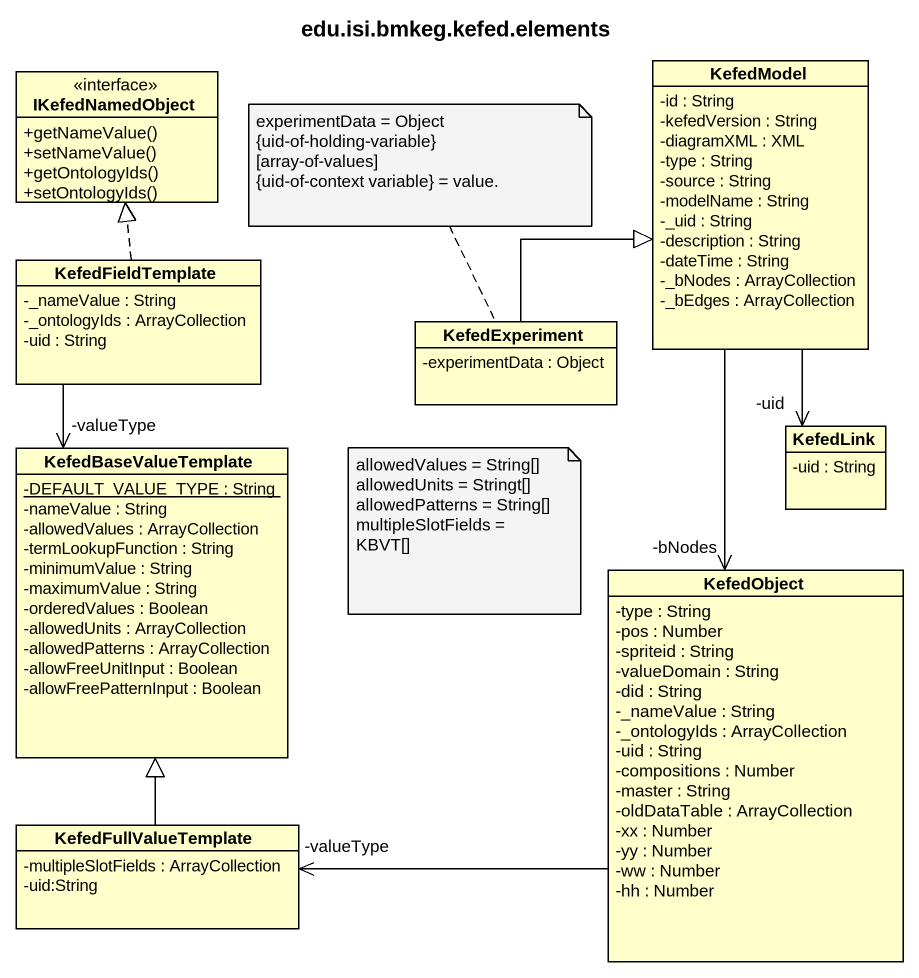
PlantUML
@startuml
title edu.isi.bmkeg.kefed.elements
hide circle
hide empty members
skinparam classAttributeIconSize 0
class KefedModel {
  -id : String
  -kefedVersion : String
  -diagramXML : XML
  -type : String
  -source : String
  -modelName : String
  -_uid : String
  -description : String
  -dateTime : String
  -_bNodes : ArrayCollection
  -_bEdges : ArrayCollection
}
interface IKefedNamedObject {
  +getNameValue()
  +setNameValue()
  +getOntologyIds()
  +setOntologyIds()
}
class KefedFieldTemplate {
  -_nameValue : String
  -_ontologyIds : ArrayCollection
  -uid : String
}
class KefedExperiment {
  -experimentData : Object
}
class KefedBaseValueTemplate {
  {static} -DEFAULT_VALUE_TYPE : String
  -nameValue : String
  -allowedValues : ArrayCollection
  -termLookupFunction : String
  -minimumValue : String
  -maximumValue : String
  -orderedValues : Boolean
  -allowedUnits : ArrayCollection
  -allowedPatterns : ArrayCollection
  -allowFreeUnitInput : Boolean
  -allowFreePatternInput : Boolean
}
class KefedLink {
  -uid : String
}
class KefedObject {
  -type : String
  -pos : Number
  -spriteid : String
  -valueDomain : String
  -did : String
  -_nameValue : String
  -_ontologyIds : ArrayCollection
  -uid : String
  -compositions : Number
  -master : String
  -oldDataTable : ArrayCollection
  -xx : Number
  -yy : Number
  -ww : Number
  -hh : Number
}
class KefedFullValueTemplate {
  -multipleSlotFields : ArrayCollection
  -uid:String
}
KefedModel --> "-uid" KefedLink
KefedModel --> "-bNodes" KefedObject
KefedFieldTemplate .up.|> IKefedNamedObject
KefedExperiment -up-|> KefedModel
KefedBaseValueTemplate "-valueType" <-up- KefedFieldTemplate
KefedFullValueTemplate -up-|> KefedBaseValueTemplate
KefedFullValueTemplate "-valueType" <-right- KefedObject
note top of KefedExperiment
  experimentData = Object
  {uid-of-holding-variable}
  [array-of-values]
  {uid-of-context variable} = value.
end note
note as N2
  allowedValues = String[]
  allowedUnits = Stringt[]
  allowedPatterns = String[]
  multipleSlotFields = KBVT[]
end note
@enduml
